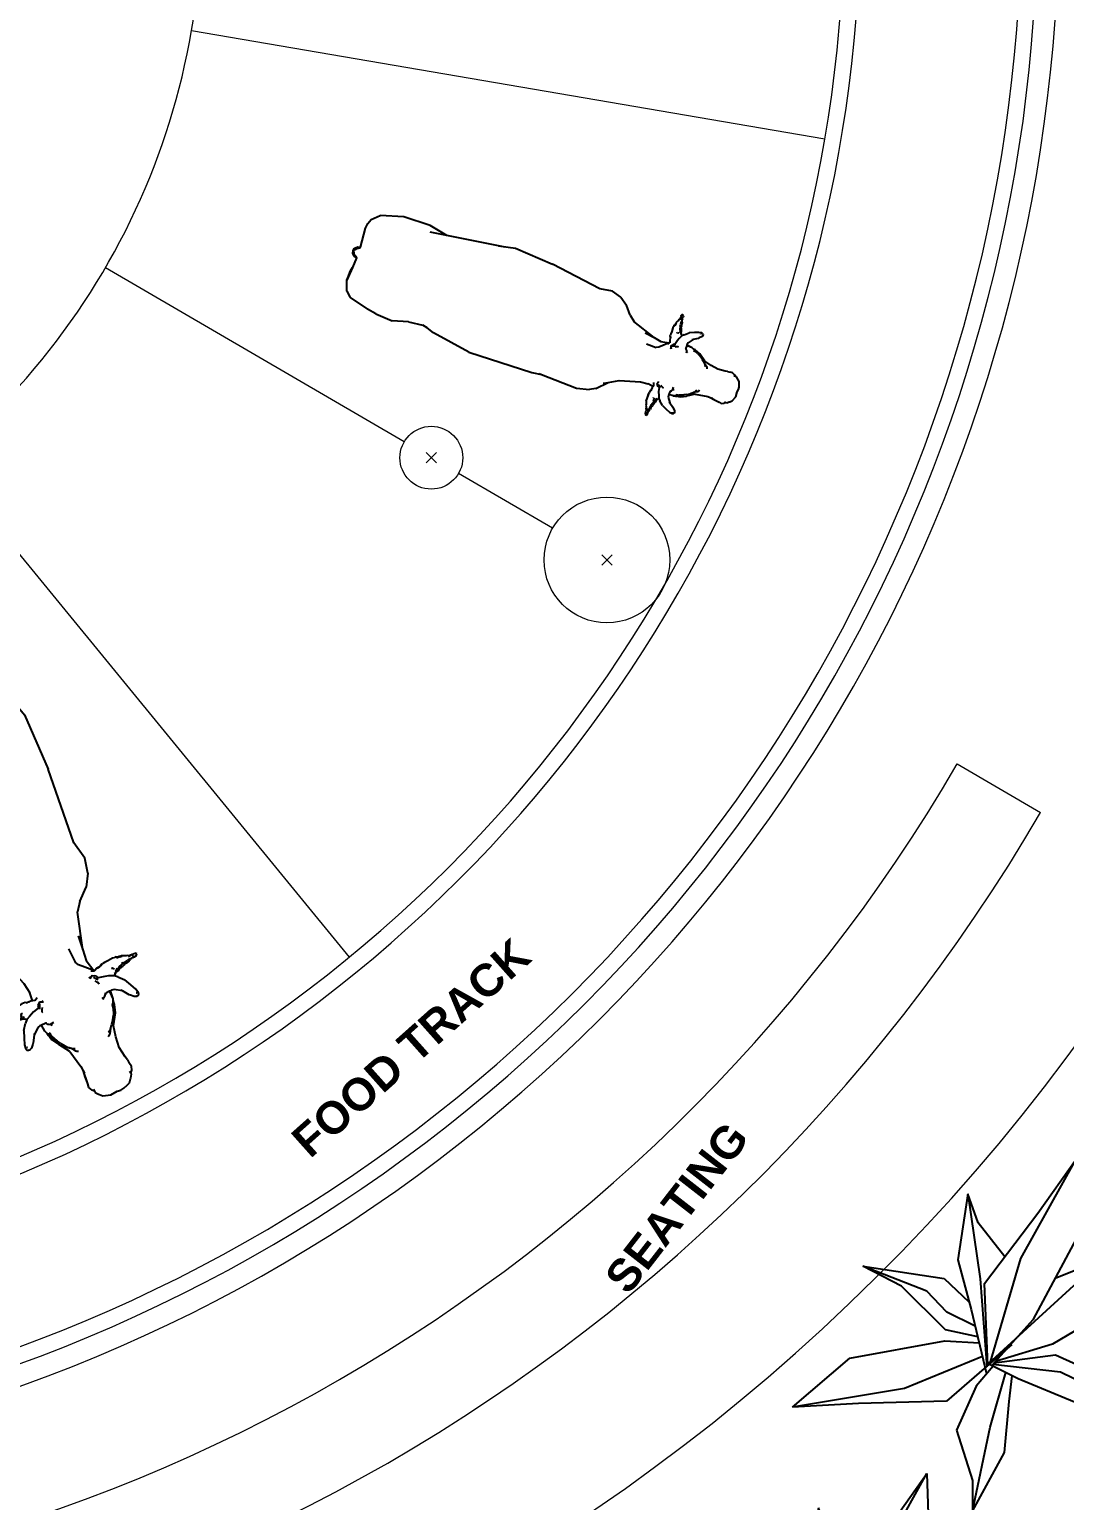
# Model space of a CAD drawing. Header units: metres. Extents: x 251860 to 269438, y 1966787 to 1972367.
# Drawn here: x 267213.7 to 267411.4, y 1969690.1 to 1969970.8 of the extents above; entities that cross this region are included whole.
import ezdxf

# ---------------------------------------------------------------- set-up
doc = ezdxf.new("R2010")
doc.units = ezdxf.units.M
doc.header["$MEASUREMENT"] = 0
doc.header["$PDMODE"] = 3
doc.header["$PDSIZE"] = -2
doc.layers.get('0').update_dxf_attribs({"linetype": 'CONTINUOUS', "lineweight": 100})
for name, color, linetype in [('Edges', 7, 'CONTINUOUS'), ('PDF3_Text', 7, 'CONTINUOUS'), ('zelen', 74, 'CONTINUOUS')]:
    doc.layers.add(name, color=color, linetype=linetype)
doc.layers.add('Wall', color=7, linetype='CONTINUOUS', lineweight=20)
doc.styles.add('PDF Arial Bold', font='arialbd.ttf')

# ---------------------------------------------------------------- blocks, each defined once
blk = doc.blocks.new('cowplan')
at = {"layer": 'Edges'}
for p, q in [((1.313, 2.3076), (1.3979, 2.3368)), ((1.3979, 2.3368), (1.4188, 2.3381)), ((1.5149, 2.3309), (1.3979, 2.3368)), ((1.4188, 2.3381), (1.4817, 2.3357)), ((1.6003, 2.3277), (1.6067, 2.3496)), ((1.6067, 2.3496), (1.6266, 2.3707)), ((1.608, 2.3262), (1.6157, 2.3487)), ((1.6157, 2.3487), (1.6283, 2.3609)), ((1.6266, 2.3707), (1.6493, 2.3742)), ((1.6485, 2.3709), (1.6283, 2.3623)), ((1.6283, 2.3609), (1.6493, 2.3696)), ((1.6505, 2.3689), (1.6485, 2.3709)), ((1.6493, 2.3742), (1.6701, 2.3696)), ((1.6493, 2.3696), (1.6505, 2.3689)), ((1.6505, 2.3689), (1.6617, 2.3614)), ((1.6617, 2.3614), (1.675, 2.3538)), ((1.6617, 2.3614), (1.675, 2.3526)), ((1.6701, 2.3696), (1.6906, 2.3471)), ((1.675, 2.3526), (1.6903, 2.3268)), ((1.6906, 2.3471), (1.6963, 2.3277)), ((1.6962, 2.3273), (1.8588, 2.3431)), ((1.8588, 2.3431), (1.9007, 2.336)), ((1.274, 2.2616), (1.2309, 2.0945)), ((1.313, 2.3076), (1.274, 2.2616)), ((1.4817, 2.3357), (1.5149, 2.3309)), ((1.6006, 2.3266), (1.5149, 2.3309)), ((1.6003, 2.3277), (1.6006, 2.3266)), ((1.608, 2.3262), (1.6006, 2.3266)), ((1.6903, 2.3268), (1.6962, 2.3273)), ((1.6963, 2.3277), (1.6962, 2.3273)), ((1.9007, 2.336), (1.9426, 2.3229)), ((1.9426, 2.3229), (1.9981, 2.2649)), ((2.0562, 2.0763), (1.9981, 2.2649)), ((1.2185, 2.0135), (1.2309, 2.0945)), ((1.2185, 2.0135), (1.2127, 1.8668)), ((2.066, 1.8459), (2.0562, 2.0763)), ((1.2501, 1.7364), (1.2127, 1.8668)), ((2.0362, 1.6853), (2.066, 1.8459)), ((2.0362, 1.6853), (2.0147, 1.8249)), ((1.2501, 1.7364), (1.2662, 1.6154)), ((2.1029, 1.2519), (2.0362, 1.6853)), ((1.2576, 1.5735), (1.2662, 1.6154)), ((1.1881, 1.1783), (1.2351, 1.5107)), ((1.2351, 1.5107), (1.2576, 1.5735)), ((2.1029, 1.2519), (2.1334, 1.1126)), ((2.1114, 1.1964), (2.1029, 1.2519)), ((1.1881, 1.1783), (1.2089, 0.6283)), ((2.1334, 1.1126), (2.1167, 0.7774)), ((2.0593, 0.3375), (2.1167, 0.7774)), ((1.2089, 0.6283), (1.2228, 0.5478)), ((1.2228, 0.5478), (1.2153, 0.2327)), ((1.2233, 0.5679), (1.2228, 0.5478)), ((2.0759, 0.2327), (2.0593, 0.3375)), ((1.2153, 0.2327), (1.2427, 0.128)), ((2.0541, 0.1489), (2.0759, 0.2327)), ((1.2694, 0.0828), (1.2427, 0.128)), ((2.0541, 0.1489), (2.0092, 0.0819)), ((1.2694, 0.0828), (1.3521, 0.0035)), ((1.3307, 0.0401), (1.3521, 0.0035)), ((1.3521, 0.0035), (1.3994, -0.077)), ((1.9414, 0.0245), (1.9032, -0.0215)), ((1.9414, 0.0245), (2.0092, 0.0819)), ((1.3994, -0.077), (1.4487, -0.2491)), ((1.8338, -0.2275), (1.9027, -0.0223)), ((1.9027, -0.0223), (1.9032, -0.0215)), ((1.9027, -0.0223), (1.9028, -0.0219)), ((1.9032, -0.0215), (1.9028, -0.0219)), ((1.8463, -0.1444), (1.8338, -0.2275)), ((1.4487, -0.2491), (1.4563, -0.312)), ((1.7646, -0.1863), (1.7637, -0.2701)), ((1.8338, -0.2275), (1.8243, -0.291)), ((1.448, -0.3583), (1.4563, -0.312)), ((1.7738, -0.2924), (1.7637, -0.2701)), ((1.8378, -0.36), (1.7738, -0.2924)), ((1.8243, -0.291), (1.8378, -0.36)), ((1.2093, -0.3773), (1.2018, -0.3853)), ((1.2018, -0.3853), (1.2093, -0.3922)), ((1.2198, -0.3765), (1.2089, -0.3852)), ((1.2198, -0.3765), (1.2093, -0.3773)), ((1.2093, -0.3922), (1.2198, -0.3938)), ((1.2198, -0.3765), (1.2415, -0.3758)), ((1.2198, -0.3765), (1.2198, -0.3765)), ((1.2198, -0.3938), (1.2282, -0.3936)), ((1.2198, -0.3936), (1.2282, -0.3936)), ((1.2303, -0.3853), (1.2216, -0.3853)), ((1.2282, -0.3936), (1.2385, -0.3937)), ((1.2385, -0.3937), (1.2408, -0.3942)), ((1.2385, -0.3937), (1.2408, -0.3937)), ((1.2408, -0.378), (1.2632, -0.3754)), ((1.2408, -0.3937), (1.2512, -0.3937)), ((1.2503, -0.3958), (1.2408, -0.3942)), ((1.2438, -0.3754), (1.2415, -0.3758)), ((1.2415, -0.3758), (1.2433, -0.3757)), ((1.2438, -0.3754), (1.2433, -0.3757)), ((1.2512, -0.3705), (1.2438, -0.3754)), ((1.2503, -0.3958), (1.2502, -0.3968)), ((1.2502, -0.3968), (1.2617, -0.4024)), ((1.2508, -0.3959), (1.2503, -0.3958)), ((1.2509, -0.3853), (1.261, -0.3933)), ((1.2512, -0.3705), (1.2599, -0.368)), ((1.2512, -0.3937), (1.261, -0.3933)), ((1.2617, -0.3668), (1.2599, -0.368)), ((1.2599, -0.368), (1.2617, -0.3675)), ((1.261, -0.3933), (1.2617, -0.3938)), ((1.2712, -0.3634), (1.2617, -0.3668)), ((1.2617, -0.3938), (1.2827, -0.3966)), ((1.2722, -0.4039), (1.2617, -0.4024)), ((1.2827, -0.3561), (1.2712, -0.3634)), ((1.2722, -0.4039), (1.285, -0.4051)), ((1.2902, -0.3561), (1.2827, -0.3561)), ((1.2827, -0.3966), (1.2931, -0.3977)), ((1.285, -0.4051), (1.2931, -0.4075)), ((1.2939, -0.3559), (1.2902, -0.3561)), ((1.2931, -0.3561), (1.2902, -0.3561)), ((1.2939, -0.3559), (1.2931, -0.3561)), ((1.2931, -0.3977), (1.3036, -0.3984)), ((1.2931, -0.4075), (1.3036, -0.4122)), ((1.2958, -0.3554), (1.2939, -0.3559)), ((1.3036, -0.3958), (1.2943, -0.3958)), ((1.3014, -0.3519), (1.2958, -0.3554)), ((1.3029, -0.3533), (1.2958, -0.3554)), ((1.3119, -0.3489), (1.3014, -0.3519)), ((1.3119, -0.3489), (1.3029, -0.3533)), ((1.3036, -0.3984), (1.3141, -0.4025)), ((1.3141, -0.414), (1.3036, -0.4122)), ((1.3141, -0.3478), (1.3119, -0.3489)), ((1.3141, -0.3478), (1.3874, -0.3461)), ((1.3141, -0.4025), (1.3244, -0.4064)), ((1.3141, -0.414), (1.3243, -0.4169)), ((1.3243, -0.4169), (1.335, -0.4227)), ((1.3244, -0.4064), (1.335, -0.4129)), ((1.335, -0.4129), (1.3388, -0.4102)), ((1.3388, -0.4102), (1.3442, -0.4063)), ((1.3388, -0.4102), (1.3441, -0.4181)), ((1.3442, -0.4063), (1.344, -0.3958)), ((1.3543, -0.4167), (1.3475, -0.4176)), ((1.3543, -0.4167), (1.3559, -0.406)), ((1.3559, -0.406), (1.3584, -0.3958)), ((1.3665, -0.3469), (1.356, -0.3474)), ((1.3568, -0.4264), (1.3665, -0.4167)), ((1.3584, -0.3958), (1.3665, -0.3958)), ((1.3665, -0.3469), (1.377, -0.3469)), ((1.4084, -0.3482), (1.3874, -0.3461)), ((1.426, -0.416), (1.3939, -0.4306)), ((1.4176, -0.3543), (1.4084, -0.3482)), ((1.4176, -0.3543), (1.41, -0.3528)), ((1.4188, -0.3545), (1.4176, -0.3543)), ((1.4398, -0.356), (1.4188, -0.3545)), ((1.4293, -0.3566), (1.4188, -0.3545)), ((1.4593, -0.4103), (1.426, -0.416)), ((1.448, -0.3583), (1.4398, -0.356)), ((1.4503, -0.3589), (1.448, -0.3583)), ((1.4608, -0.3631), (1.4503, -0.3589)), ((1.4618, -0.4038), (1.4593, -0.4103)), ((1.4665, -0.409), (1.4593, -0.4103)), ((1.4608, -0.3631), (1.4817, -0.3539)), ((1.4618, -0.4038), (1.461, -0.4063)), ((1.4643, -0.3958), (1.4618, -0.4038)), ((1.4712, -0.3889), (1.4643, -0.3958)), ((1.4654, -0.4167), (1.4692, -0.41)), ((1.4655, -0.4184), (1.4654, -0.4167)), ((1.4756, -0.3875), (1.4669, -0.3958)), ((1.4692, -0.41), (1.4788, -0.3931)), ((1.4756, -0.3875), (1.4712, -0.3889)), ((1.481, -0.416), (1.4749, -0.4265)), ((1.4817, -0.3817), (1.4756, -0.3875)), ((1.4817, -0.3817), (1.4916, -0.3863)), ((1.4923, -0.3855), (1.4916, -0.3863)), ((1.4916, -0.3863), (1.4922, -0.3866)), ((1.4922, -0.3866), (1.4936, -0.3871)), ((1.4936, -0.3871), (1.4937, -0.3872)), ((1.5013, -0.384), (1.4937, -0.3872)), ((1.4937, -0.3872), (1.5027, -0.3885)), ((1.4937, -0.3872), (1.5027, -0.3906)), ((1.8052, -0.3872), (1.7935, -0.3863)), ((1.8059, -0.387), (1.796, -0.3922)), ((1.8052, -0.3872), (1.796, -0.39)), ((1.8059, -0.387), (1.8043, -0.3864)), ((1.8059, -0.387), (1.8052, -0.3872)), ((1.8061, -0.387), (1.8059, -0.387)), ((1.8073, -0.3864), (1.8061, -0.3855)), ((1.8064, -0.3868), (1.8061, -0.387)), ((1.8073, -0.3864), (1.8064, -0.3868)), ((1.8169, -0.3816), (1.8073, -0.3864)), ((1.8169, -0.3816), (1.8274, -0.3885)), ((1.8247, -0.4273), (1.8179, -0.4156)), ((1.8198, -0.393), (1.8297, -0.4101)), ((1.8218, -0.3539), (1.8379, -0.3619)), ((1.8349, -0.3958), (1.8274, -0.3885)), ((1.8297, -0.4101), (1.8335, -0.4167)), ((1.8413, -0.4092), (1.8334, -0.4081)), ((1.8335, -0.4167), (1.8334, -0.4172)), ((1.8353, -0.3972), (1.8349, -0.3958)), ((1.8379, -0.4064), (1.8353, -0.3972)), ((1.8381, -0.4024), (1.8353, -0.3972)), ((1.8396, -0.362), (1.8378, -0.36)), ((1.8379, -0.3619), (1.8396, -0.362)), ((1.8427, -0.362), (1.8379, -0.3639)), ((1.8393, -0.404), (1.8381, -0.4024)), ((1.839, -0.4041), (1.8381, -0.4024)), ((1.8413, -0.4092), (1.8393, -0.404)), ((1.8396, -0.362), (1.8427, -0.362)), ((1.8496, -0.4104), (1.8413, -0.4092)), ((1.8588, -0.3561), (1.8427, -0.362)), ((1.878, -0.4177), (1.8496, -0.4104)), ((1.8749, -0.355), (1.8588, -0.3561)), ((1.8749, -0.355), (1.8588, -0.3574)), ((1.882, -0.3539), (1.8749, -0.355)), ((1.882, -0.3539), (1.8902, -0.3484)), ((1.8888, -0.3529), (1.882, -0.3539)), ((1.8902, -0.3484), (1.9007, -0.3466)), ((1.9112, -0.347), (1.9007, -0.3466)), ((1.9321, -0.3469), (1.9112, -0.347)), ((1.9329, -0.3469), (1.9321, -0.3469)), ((1.9329, -0.3469), (1.9321, -0.3469)), ((1.9406, -0.3963), (1.9321, -0.3958)), ((1.9321, -0.3958), (1.9405, -0.3958)), ((1.9636, -0.3456), (1.9329, -0.3469)), ((1.9405, -0.3958), (1.9406, -0.3963)), ((1.9406, -0.3963), (1.9429, -0.4054)), ((1.9513, -0.4177), (1.9446, -0.4167)), ((1.9546, -0.4182), (1.96, -0.4102)), ((1.9547, -0.4063), (1.96, -0.4102)), ((1.96, -0.4102), (1.9636, -0.4128)), ((1.974, -0.3474), (1.9636, -0.3456)), ((1.9636, -0.4128), (1.9744, -0.4066)), ((1.9636, -0.4229), (1.9745, -0.417)), ((1.9777, -0.3477), (1.974, -0.3474)), ((1.9777, -0.3477), (1.974, -0.3477)), ((1.9744, -0.4066), (1.995, -0.4011)), ((1.9745, -0.417), (1.9845, -0.4142)), ((1.9845, -0.3476), (1.9777, -0.3477)), ((1.9845, -0.3476), (1.9975, -0.3517)), ((2.0055, -0.357), (1.9845, -0.3554)), ((1.9845, -0.4084), (1.99, -0.4104)), ((1.9845, -0.4142), (1.99, -0.4104)), ((1.99, -0.4104), (1.995, -0.4122)), ((2.0046, -0.3958), (1.995, -0.3958)), ((1.995, -0.4011), (2.0055, -0.3978)), ((1.995, -0.4122), (2.0055, -0.4076)), ((2.0055, -0.3561), (1.9975, -0.3517)), ((2.0159, -0.3561), (2.0055, -0.3561)), ((2.0055, -0.357), (2.0159, -0.3583)), ((2.0055, -0.3978), (2.0159, -0.3966)), ((2.0055, -0.4076), (2.0139, -0.4052)), ((2.0139, -0.4052), (2.0264, -0.4039)), ((2.0283, -0.3625), (2.0159, -0.3561)), ((2.0159, -0.3966), (2.0369, -0.3941)), ((2.0369, -0.4023), (2.0264, -0.4039)), ((2.0369, -0.3674), (2.0283, -0.3625)), ((2.0381, -0.3681), (2.0369, -0.3674)), ((2.0381, -0.3681), (2.0369, -0.3678)), ((2.0474, -0.3932), (2.0369, -0.3941)), ((2.0369, -0.4023), (2.0487, -0.397)), ((2.0474, -0.3702), (2.0381, -0.3681)), ((2.0551, -0.3754), (2.0474, -0.3702)), ((2.0683, -0.3767), (2.0474, -0.3778)), ((2.0474, -0.3932), (2.062, -0.3937)), ((2.0474, -0.3957), (2.0485, -0.3956)), ((2.0487, -0.397), (2.0474, -0.3957)), ((2.0485, -0.3956), (2.0578, -0.3946)), ((2.0487, -0.397), (2.0485, -0.3956)), ((2.0551, -0.3754), (2.0571, -0.3758)), ((2.0555, -0.3757), (2.0551, -0.3754)), ((2.0571, -0.3758), (2.0555, -0.3757)), ((2.0722, -0.3766), (2.0571, -0.3758)), ((2.062, -0.3937), (2.0578, -0.3946)), ((2.062, -0.3937), (2.0683, -0.3939)), ((2.0722, -0.3766), (2.0683, -0.3767)), ((2.0773, -0.3853), (2.0683, -0.3853)), ((2.0683, -0.3939), (2.0788, -0.3937)), ((2.0788, -0.3764), (2.0722, -0.3766)), ((2.0788, -0.3764), (2.0893, -0.3768)), ((2.0893, -0.3927), (2.0788, -0.3937)), ((2.0975, -0.3853), (2.0893, -0.3768)), ((2.0893, -0.3927), (2.0975, -0.3853)), ((1.3292, -0.487), (1.311, -0.527)), ((1.3292, -0.487), (1.357, -0.4539)), ((1.335, -0.4227), (1.3551, -0.4261)), ((1.3475, -0.4176), (1.3441, -0.4181)), ((1.3475, -0.4176), (1.3551, -0.4261)), ((1.3551, -0.4261), (1.356, -0.4271)), ((1.356, -0.4271), (1.3567, -0.4264)), ((1.3567, -0.4264), (1.3568, -0.4264)), ((1.3568, -0.4264), (1.3567, -0.4272)), ((1.3567, -0.4272), (1.3665, -0.4325)), ((1.3568, -0.4264), (1.3568, -0.4264)), ((1.3726, -0.4395), (1.357, -0.4539)), ((1.369, -0.4368), (1.3665, -0.4325)), ((1.369, -0.4368), (1.3708, -0.4377)), ((1.3708, -0.4377), (1.3726, -0.4395)), ((1.3732, -0.4389), (1.3726, -0.4395)), ((1.3939, -0.4306), (1.3732, -0.4389)), ((1.4749, -0.4265), (1.4683, -0.4377)), ((1.4683, -0.4377), (1.469, -0.4433)), ((1.8308, -0.4377), (1.8247, -0.4273)), ((1.8302, -0.444), (1.8308, -0.4377)), ((1.8988, -0.4246), (1.878, -0.4177)), ((1.9246, -0.4377), (1.8988, -0.4246)), ((1.9281, -0.4377), (1.9246, -0.4377)), ((1.927, -0.4389), (1.9246, -0.4377)), ((1.927, -0.4389), (1.9281, -0.4377)), ((1.9271, -0.4389), (1.927, -0.4389)), ((1.9432, -0.4539), (1.9271, -0.4389)), ((1.9322, -0.4378), (1.9281, -0.4377)), ((1.9426, -0.4272), (1.9321, -0.4297)), ((1.9322, -0.4378), (1.9428, -0.4271)), ((1.9428, -0.4271), (1.9426, -0.4272)), ((1.9428, -0.4271), (1.9439, -0.4259)), ((1.9432, -0.4539), (1.9711, -0.487)), ((1.9439, -0.4259), (1.9513, -0.4177)), ((1.9439, -0.4259), (1.9636, -0.4229)), ((1.9546, -0.4182), (1.9513, -0.4177)), ((1.9892, -0.527), (1.9711, -0.487)), ((1.2972, -0.5618), (1.2926, -0.5861)), ((1.311, -0.527), (1.2972, -0.5618)), ((1.3026, -0.582), (1.3005, -0.583)), ((1.305, -0.5814), (1.3026, -0.582)), ((1.3026, -0.582), (1.3028, -0.5818)), ((1.3028, -0.5818), (1.305, -0.5814)), ((1.3396, -0.5794), (1.3239, -0.595)), ((1.3455, -0.5728), (1.3396, -0.5794)), ((1.37, -0.5365), (1.3455, -0.5728)), ((1.408, -0.5077), (1.37, -0.5365)), ((1.3751, -0.5289), (1.37, -0.5365)), ((1.4232, -0.505), (1.408, -0.5077)), ((1.4232, -0.505), (1.4228, -0.505)), ((1.4333, -0.5052), (1.4232, -0.505)), ((1.4563, -0.5056), (1.4333, -0.5052)), ((1.4344, -0.5424), (1.4333, -0.5052)), ((1.4382, -0.5548), (1.4344, -0.5424)), ((1.4344, -0.5424), (1.4393, -0.5584)), ((1.4382, -0.5548), (1.441, -0.5634)), ((1.4393, -0.5584), (1.4399, -0.5634)), ((1.4393, -0.5584), (1.4404, -0.562)), ((1.4399, -0.5634), (1.4424, -0.5751)), ((1.4424, -0.5751), (1.4404, -0.562)), ((1.4404, -0.562), (1.4441, -0.5739)), ((1.4484, -0.5739), (1.441, -0.5634)), ((1.4439, -0.5843), (1.4424, -0.5751)), ((1.4484, -0.5739), (1.4497, -0.5776)), ((1.4485, -0.576), (1.4497, -0.5776)), ((1.4497, -0.5776), (1.4536, -0.588)), ((1.4512, -0.5618), (1.4545, -0.5705)), ((1.4538, -0.5634), (1.4545, -0.5705)), ((1.4545, -0.5705), (1.4548, -0.5739)), ((1.4548, -0.5739), (1.4566, -0.5843)), ((1.4602, -0.5062), (1.4563, -0.5056)), ((1.4621, -0.5091), (1.4602, -0.5062)), ((1.4645, -0.5067), (1.4602, -0.5062)), ((1.4636, -0.511), (1.4621, -0.5091)), ((1.4636, -0.511), (1.468, -0.5148)), ((1.4646, -0.511), (1.468, -0.5148)), ((1.468, -0.5148), (1.4712, -0.5184)), ((1.4712, -0.5184), (1.4798, -0.5228)), ((1.4798, -0.5228), (1.4816, -0.5226)), ((1.4816, -0.5226), (1.5036, -0.5206)), ((1.4816, -0.5226), (1.4875, -0.532)), ((1.809, -0.523), (1.819, -0.5229)), ((1.8113, -0.532), (1.8197, -0.5226)), ((1.819, -0.5229), (1.8197, -0.5226)), ((1.8197, -0.5226), (1.8274, -0.5189)), ((1.8274, -0.5189), (1.832, -0.5137)), ((1.832, -0.5137), (1.8356, -0.511)), ((1.832, -0.5137), (1.8344, -0.511)), ((1.839, -0.5063), (1.8344, -0.5069)), ((1.8368, -0.5096), (1.8356, -0.511)), ((1.8368, -0.5096), (1.839, -0.5063)), ((1.8439, -0.5056), (1.839, -0.5063)), ((1.8652, -0.5052), (1.8439, -0.5056)), ((1.846, -0.5739), (1.8446, -0.5843)), ((1.8464, -0.5713), (1.846, -0.5739)), ((1.8485, -0.5848), (1.8523, -0.5753)), ((1.8562, -0.5739), (1.8504, -0.586)), ((1.8523, -0.5753), (1.8535, -0.5739)), ((1.8523, -0.5753), (1.8529, -0.5739)), ((1.8529, -0.5739), (1.8639, -0.5529)), ((1.8562, -0.5843), (1.8584, -0.5681)), ((1.8562, -0.5739), (1.8584, -0.5681)), ((1.8584, -0.5681), (1.8642, -0.5529)), ((1.8639, -0.5529), (1.8649, -0.511)), ((1.8642, -0.5529), (1.8697, -0.5052)), ((1.8649, -0.511), (1.8652, -0.5052)), ((1.8697, -0.5052), (1.8652, -0.5052)), ((1.877, -0.505), (1.8697, -0.5052)), ((1.8922, -0.5077), (1.877, -0.505)), ((1.8774, -0.505), (1.877, -0.505)), ((1.9303, -0.5365), (1.8922, -0.5077)), ((1.9303, -0.5365), (1.9251, -0.5289)), ((1.9547, -0.5728), (1.9303, -0.5365)), ((1.9606, -0.5794), (1.9547, -0.5728)), ((1.9763, -0.595), (1.9606, -0.5794)), ((2.003, -0.5618), (1.9892, -0.527)), ((1.9952, -0.5814), (1.9974, -0.5818)), ((1.9977, -0.582), (1.9952, -0.5814)), ((1.9974, -0.5818), (1.9977, -0.582)), ((1.9998, -0.583), (1.9977, -0.582)), ((2.0077, -0.5861), (2.003, -0.5618)), ((1.2926, -0.5861), (1.2959, -0.5962)), ((1.3017, -0.6004), (1.2959, -0.5962)), ((1.3065, -0.6), (1.3017, -0.6004)), ((1.3092, -0.6022), (1.3017, -0.6004)), ((1.3137, -0.5993), (1.3065, -0.6)), ((1.3115, -0.6013), (1.3092, -0.6022)), ((1.3239, -0.595), (1.3115, -0.6013)), ((1.4447, -0.5857), (1.4439, -0.5843)), ((1.4447, -0.5857), (1.449, -0.6053)), ((1.4588, -0.607), (1.4447, -0.5857)), ((1.449, -0.6053), (1.4708, -0.6472)), ((1.4536, -0.588), (1.4501, -0.5844)), ((1.4536, -0.588), (1.4603, -0.6059)), ((1.4566, -0.5843), (1.4575, -0.5863)), ((1.4575, -0.5863), (1.4567, -0.5843)), ((1.4717, -0.6238), (1.4575, -0.5863)), ((1.4603, -0.6059), (1.4717, -0.6238)), ((1.5095, -0.71), (1.4708, -0.6472)), ((1.4726, -0.6262), (1.4717, -0.6238)), ((1.4842, -0.6472), (1.4726, -0.6262)), ((1.4842, -0.6472), (1.4982, -0.6681)), ((1.7966, -0.6899), (1.8397, -0.629)), ((1.8018, -0.6681), (1.8241, -0.6367)), ((1.8341, -0.6158), (1.8241, -0.6367)), ((1.8341, -0.6158), (1.8366, -0.6092)), ((1.8366, -0.6092), (1.8422, -0.5948)), ((1.8366, -0.6092), (1.8389, -0.6069)), ((1.8389, -0.6069), (1.8443, -0.5948)), ((1.8397, -0.629), (1.8562, -0.5843)), ((1.8422, -0.5948), (1.8446, -0.5843)), ((1.8443, -0.5948), (1.8476, -0.5871)), ((1.8476, -0.5871), (1.8485, -0.5848)), ((1.8494, -0.585), (1.8476, -0.5871)), ((1.9888, -0.6013), (1.9763, -0.595)), ((1.9937, -0.6), (1.9865, -0.5993)), ((1.991, -0.6022), (1.9888, -0.6013)), ((1.9985, -0.6004), (1.991, -0.6022)), ((1.9985, -0.6004), (1.9937, -0.6)), ((2.0044, -0.5962), (1.9985, -0.6004)), ((2.0044, -0.5962), (2.0077, -0.5861)), ((1.4982, -0.6681), (1.5061, -0.6778)), ((1.5061, -0.6778), (1.5054, -0.6786)), ((1.5054, -0.6786), (1.5121, -0.6853)), ((1.5061, -0.6778), (1.5121, -0.6853)), ((1.5095, -0.71), (1.5281, -0.8148)), ((1.5121, -0.6853), (1.5142, -0.6879)), ((1.5142, -0.6879), (1.5178, -0.6911)), ((1.5249, -0.6986), (1.5178, -0.6911)), ((1.5178, -0.6911), (1.5236, -0.6963)), ((1.5268, -0.6999), (1.5249, -0.6986)), ((1.5268, -0.6999), (1.5318, -0.7071)), ((1.5274, -0.7004), (1.5268, -0.6999)), ((1.5341, -0.7051), (1.5274, -0.7004)), ((1.5274, -0.7004), (1.5318, -0.7071)), ((1.5318, -0.7071), (1.5343, -0.711)), ((1.5448, -0.71), (1.5341, -0.7051)), ((1.5343, -0.711), (1.5388, -0.7205)), ((1.5343, -0.711), (1.5421, -0.7229)), ((1.5388, -0.7205), (1.5446, -0.7264)), ((1.5446, -0.7264), (1.5553, -0.7309)), ((1.7435, -0.731), (1.7541, -0.7267)), ((1.7541, -0.7267), (1.7601, -0.7205)), ((1.7551, -0.7109), (1.7602, -0.7082)), ((1.7681, -0.7074), (1.7566, -0.723)), ((1.7588, -0.71), (1.7602, -0.7082)), ((1.7601, -0.7205), (1.7681, -0.7074)), ((1.7602, -0.7082), (1.7645, -0.7059)), ((1.7742, -0.699), (1.7645, -0.7059)), ((1.7742, -0.699), (1.7681, -0.7074)), ((1.7743, -0.699), (1.7742, -0.699)), ((1.7743, -0.699), (1.7869, -0.6848)), ((1.7799, -0.7519), (1.7966, -0.6899)), ((1.7869, -0.6848), (1.7928, -0.6782)), ((1.7869, -0.6848), (1.7931, -0.6786)), ((1.7928, -0.6782), (1.8018, -0.6681)), ((1.7931, -0.6786), (1.7928, -0.6782)), ((1.5281, -0.8148), (1.5287, -0.8374)), ((1.771, -0.8148), (1.7799, -0.7519)), ((1.7776, -0.8776), (1.771, -0.8148)), ((1.5185, -0.9131), (1.5177, -0.9195)), ((1.5287, -0.8379), (1.5185, -0.9131)), ((1.5215, -0.8776), (1.5185, -0.9131)), ((1.5287, -0.8374), (1.5215, -0.8776)), ((1.5287, -0.8374), (1.5287, -0.8379)), ((1.5287, -0.8379), (1.5292, -0.8567)), ((1.781, -0.8986), (1.7776, -0.8776)), ((1.781, -0.8986), (1.7821, -0.9195)), ((1.5177, -0.9195), (1.5138, -0.9405)), ((1.5138, -0.9405), (1.5231, -0.9619)), ((1.5346, -0.9747), (1.5231, -0.9619)), ((1.5346, -0.9747), (1.5343, -0.9824)), ((1.5343, -0.9824), (1.5476, -0.9989)), ((1.5351, -0.9614), (1.5346, -0.9747)), ((1.5476, -0.9989), (1.5513, -1.0033)), ((1.7478, -1.0033), (1.7513, -0.9994)), ((1.7513, -0.9994), (1.7648, -0.9824)), ((1.7645, -0.9751), (1.764, -0.9614)), ((1.7645, -0.9751), (1.7762, -0.9627)), ((1.7648, -0.9824), (1.7645, -0.9751)), ((1.7762, -0.9627), (1.7856, -0.9405)), ((1.7856, -0.9405), (1.7821, -0.9195)), ((1.5513, -1.0033), (1.5655, -1.0193)), ((1.5655, -1.0193), (1.6074, -1.034)), ((1.6074, -1.034), (1.6493, -1.0318)), ((1.6493, -1.0318), (1.6702, -1.0348)), ((1.6702, -1.0348), (1.6912, -1.0341)), ((1.6912, -1.0341), (1.7154, -1.0262)), ((1.7154, -1.0262), (1.7331, -1.0199)), ((1.7331, -1.0199), (1.7478, -1.0033))]:
    blk.add_line(p, q, dxfattribs=at)
blk = doc.blocks.new('z_25')
at = {"linetype": 'ByBlock', "lineweight": -2}
for p, q in [((-76.2, 536.5), (-39.3, 750.7)), ((-61.4, 377.5), (-39.3, 750.7)), ((-39.3, 750.7), (75.6, 531)), ((-405.8, 610.9), (-193.8, 482.3)), ((-326.5, 408.5), (-405.8, 610.9)), ((-231.6, 280), (-405.8, 610.9)), ((-115.8, 339.3), (-76.2, 536.5)), ((75.6, 531), (61.4, 212.4)), ((-193.8, 482.3), (-41.1, 202.3)), ((-228.2, 134.9), (-326.5, 408.5)), ((234.2, 233.9), (362.2, 420.5)), ((362.2, 420.5), (261.8, 169.1)), ((268.5, 311.3), (362.2, 420.5)), ((0, 0), (-61.4, 377.5)), ((199.5, 254.6), (320.8, 373.9)), ((96.8, 202.2), (268.5, 311.3)), ((-407.2, 226.6), (-506.1, 249.7)), ((-506.1, 249.7), (-341.5, 103.5)), ((-506.1, 249.7), (-248.8, 130.2)), ((-1.5, 9.4), (-231.6, 280)), ((-265.3, 238.1), (-407.2, 226.6)), ((-41.1, 202.3), (11.3, 6.6)), ((61.4, 212.4), (6.8, 23.5)), ((8.4, 17.5), (96.8, 202.2)), ((152.6, 184.8), (234.2, 233.9)), ((9.9, 12), (152.6, 184.8)), ((261.8, 169.1), (95.5, 55.8)), ((-341.5, 103.5), (-180.8, 50.3)), ((-248.8, 130.2), (6, -9.8)), ((3.7, -3.9), (-228.2, 134.9)), ((-10.4, 99.5), (28, -182.6)), ((-314.5, 31.3), (-205.7, 58.5)), ((-180.8, 50.3), (24.7, -22.4)), ((95.5, 55.8), (0, 0)), ((-495.6, -170), (-314.5, 31.3)), ((-127.4, 31.4), (-217.4, -21.1)), ((-93, 19.2), (-171.1, -56.8)), ((-141.4, -78.6), (-74.3, 12.6)), ((15.6, 9.1), (39.5, -73.8)), ((178.1, -108.6), (55.5, 32.4)), ((141.9, -10.1), (76.1, 44.5)), ((-311, -39.1), (-495.6, -170)), ((-217.4, -21.1), (-311, -39.1)), ((-30.3, -2.9), (-83.2, -275.9)), ((274.3, -115.5), (141.9, -10.1)), ((-171.1, -56.8), (-370, -99.9)), ((-264.8, -372.7), (-141.4, -78.6)), ((39.5, -73.8), (126.7, -207.3)), ((-370, -99.9), (-495.6, -170)), ((378.3, -309.6), (178.1, -108.6)), ((378.3, -309.6), (274.3, -115.5)), ((28, -182.6), (-124.2, -430.2)), ((126.7, -207.3), (293.5, -253.8)), ((-83.2, -275.9), (-232.8, -618.5)), ((293.5, -253.8), (378.3, -309.6)), ((-232.8, -618.5), (-264.8, -372.7)), ((-124.2, -430.2), (-232.8, -618.5))]:
    blk.add_line(p, q, dxfattribs=at)

msp = doc.modelspace()

# ---------------------------------------------------------------- linework, layer by layer
at = {"layer": 'Wall', "ltscale": 2}
for p, q in [((267244.68918, 1969970.66209), (267365.61411, 1969949.98101)), ((267285.27861, 1969892.13623), (267228.23448, 1969925.33212)), ((267274.81594, 1969793.82655), (267197.07507, 1969888.73131)), ((267313.61794, 1969875.64462), (267295.65027, 1969886.10061)), ((267390.8601, 1969830.68793), (267406.76288, 1969821.42841))]:
    msp.add_line(p, q, dxfattribs=at)
for centre, radius in [((267290.46444, 1969889.11842), 6), ((267323.9896, 1969869.609), 12)]:
    msp.add_circle(centre, radius, dxfattribs=at)
for centre, radius, start, end in [((267111.47338, 1969998.25278), 374.37944, 247.9704872, 21.632075), ((267111.26868, 1969993.48232), 298.99651, 247.7227098, 10.5263414), ((267111.17082, 1969993.51715), 294.99554, 247.742864, 10.5163975), ((267111.17082, 1969993.51715), 291.92852, 248.3450406, 9.9144658), ((267111.06969, 1969993.51424), 258.24021, 247.7662502, 10.5133698), ((267111.06969, 1969993.51424), 261.30722, 248.4382501, 9.840862), ((267111.06969, 1969993.51424), 135.55954, 247.7662502, 10.5133698), ((267111.26868, 1969993.48232), 323.53265, 268.2743152, 329.7895464), ((267111.26868, 1969993.48232), 341.93475, 268.2743152, 329.7895464)]:
    msp.add_arc(centre, radius, start, end, dxfattribs=at)
for p in [(267290.46444, 1969889.11842), (267323.9896, 1969869.609)]:
    msp.add_point(p, dxfattribs=at)

# ---------------------------------------------------------------- block references
for p, xscale, yscale, zscale, rotation in [((267313.57786, 1969874.36211), 22.93435114170644, 22.93435114170644, 22.93435114170644, 69.7829142948867), ((267165.33823, 1969774.45858), 33.64008854399274, 33.64008854399274, 33.64008854399274, 26.58222668850021)]:
    msp.add_blockref('cowplan', p, dxfattribs=dict(xscale=xscale, yscale=yscale, zscale=zscale, rotation=rotation))
at = {"layer": 'zelen', "xscale": 0.0578983821709191, "yscale": 0.0578983821709191, "zscale": 0.0578983821709191, "rotation": 303.152130175016}
for p in [(267396.78784, 1969716.24803), (267368.31886, 1969656.28708)]:
    msp.add_blockref('z_25', p, dxfattribs=at)

# ---------------------------------------------------------------- texts
at = {"layer": 'PDF3_Text', "lineweight": 30, "char_height": 6.1340335, "width": 122.1544409, "attachment_point": 7, "style": 'PDF Arial Bold'}
for s, insert, rotation in [('\\pxt5;FOOD TRACK', (267267.37365, 1969755.19236), 41.7362172), ('\\pxt5;SEATING', (267328.11509, 1969729.10252), 52.1332011)]:
    msp.add_mtext(s, dxfattribs=dict(at, insert=insert, rotation=rotation))

doc.saveas('drawing.dxf')
